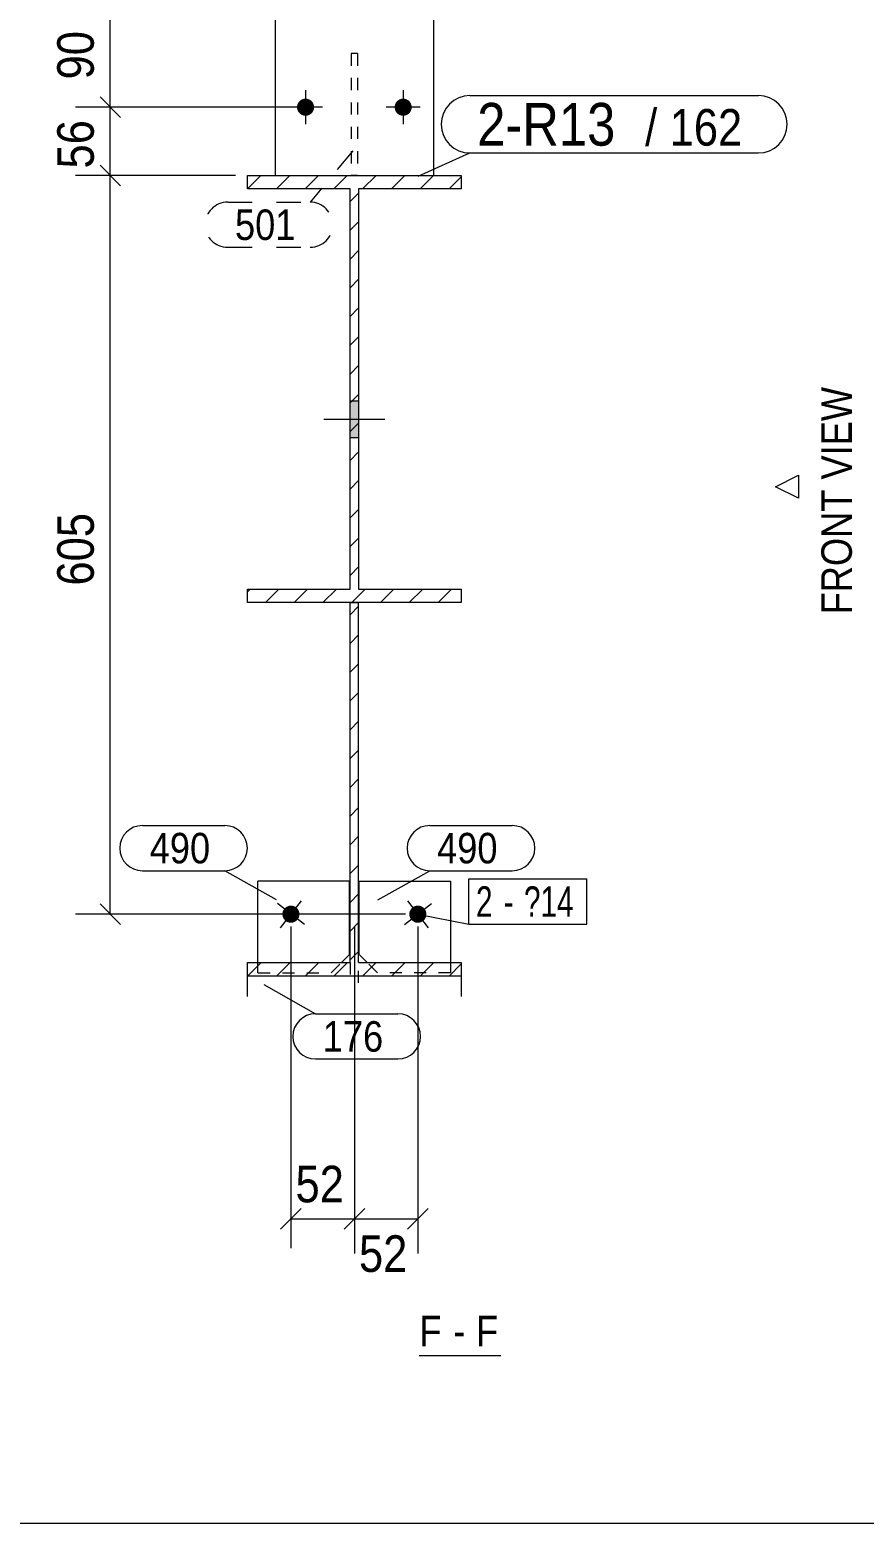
# Model space of a CAD drawing. Header units: millimetres. Extents: x 2 to 825, y 1 to 579.
# Drawn here: x 357.7 to 426, y 5 to 127.4 of the extents above; entities that cross this region are included whole.
import ezdxf

# ---------------------------------------------------------------- set-up
doc = ezdxf.new("R2010")
doc.units = ezdxf.units.MM
for name, pattern in [('XKITLINE00', [0]), ('XKITLINE01', [4, 1, -1, 1, -1]), ('XKITLINE02', [4, 2, -2])]:
    doc.linetypes.add(name, pattern=pattern)
for name, color, linetype, lineweight in [('Bolt', 3, 'Continuous', 0), ('BoltMark', 7, 'Continuous', 0), ('Dimensions', 7, 'Continuous', 0), ('DrawingSheet', 5, 'Continuous', 0), ('OtherObjectType', 7, 'Continuous', 0), ('Part', 2, 'Continuous', 0), ('PartMark', 7, 'Continuous', 0)]:
    doc.layers.add(name, color=color, linetype=linetype, lineweight=lineweight)
doc.styles.add('ARIAL', font='ARIAL.TTF')
doc.styles.add('ARIAL_NARROW', font='ARIALN.TTF')

# ---------------------------------------------------------------- blocks, each defined once
blk = doc.blocks.new('*A1')
at = {"layer": 'Part', "color": 7, "linetype": 'XKITLINE00', "lineweight": 0}
for p, q in [((375.51, 114.34), (376.61, 115.44)), ((377.87, 114.34), (378.97, 115.44)), ((380.23, 114.34), (381.33, 115.44)), ((382.59, 114.34), (383.68, 115.44)), ((384.94, 114.34), (386.04, 115.44)), ((387.3, 114.34), (388.4, 115.44)), ((389.66, 114.34), (390.76, 115.44)), ((392.02, 114.34), (393.01, 115.34)), ((375.51, 114.34), (375.51, 114.34)), ((383.91, 113.31), (384.61, 114.01)), ((383.91, 110.96), (384.61, 111.66)), ((383.91, 108.6), (384.61, 109.3)), ((383.91, 106.24), (384.61, 106.94)), ((383.91, 103.89), (384.61, 104.59)), ((383.91, 101.53), (384.61, 102.23)), ((383.91, 99.17), (384.61, 99.87)), ((383.91, 96.81), (384.61, 97.51)), ((383.91, 94.46), (384.61, 95.16)), ((383.91, 92.1), (384.61, 92.8)), ((383.91, 89.74), (384.61, 90.44)), ((383.91, 87.38), (384.61, 88.08)), ((383.91, 85.03), (384.61, 85.73)), ((383.91, 82.67), (384.61, 83.37)), ((375.52, 81.34), (375.72, 81.54)), ((376.97, 80.44), (378.07, 81.54)), ((379.33, 80.44), (380.43, 81.54)), ((381.69, 80.44), (382.79, 81.54)), ((384.05, 80.44), (385.15, 81.54)), ((386.4, 80.44), (387.5, 81.54)), ((388.76, 80.44), (389.86, 81.54)), ((391.12, 80.44), (392.22, 81.54))]:
    blk.add_line(p, q, dxfattribs=at)
blk = doc.blocks.new('*A2')
at = {"layer": 'Part', "color": 7, "linetype": 'XKITLINE00', "lineweight": 0}
for p, q in [((384.61, 80.15), (383.91, 79.45)), ((384.61, 77.79), (383.91, 77.09)), ((384.61, 75.43), (383.91, 74.73)), ((384.61, 73.08), (383.91, 72.38)), ((384.61, 70.72), (383.91, 70.02)), ((384.61, 68.36), (383.91, 67.66)), ((384.61, 66), (383.91, 65.3)), ((384.61, 63.65), (383.91, 62.95)), ((384.61, 61.29), (383.91, 60.59)), ((384.61, 58.93), (383.91, 58.23)), ((384.61, 56.57), (383.91, 55.87)), ((384.61, 54.22), (383.91, 53.52)), ((384.61, 51.86), (383.91, 51.16)), ((376.63, 50.95), (375.51, 49.83)), ((378.99, 50.95), (377.87, 49.83)), ((381.34, 50.95), (380.23, 49.83)), ((383.7, 50.95), (382.59, 49.83)), ((386.06, 50.95), (384.94, 49.83)), ((388.42, 50.95), (387.3, 49.83)), ((390.77, 50.95), (389.66, 49.83)), ((393.01, 50.83), (392.02, 49.83))]:
    blk.add_line(p, q, dxfattribs=at)
blk = doc.blocks.new('*A132')
at = {"layer": 'Bolt'}
blk.add_hatch(color=3, dxfattribs=at).paths.add_polyline_path([(384.61, 93.94), (383.91, 93.94), (383.91, 96.94), (384.61, 96.94)], flags=17)
at = {"layer": 'Bolt', "color": 3, "linetype": 'XKITLINE00', "lineweight": 0}
for p, q in [((384.61, 96.94), (383.91, 96.94)), ((386.76, 95.44), (381.76, 95.44)), ((384.61, 93.94), (383.91, 93.94))]:
    blk.add_line(p, q, dxfattribs=at)
blk = doc.blocks.new('*A133')
at = {"layer": 'Bolt'}
for points in [[(380.96, 130.01), (380.96, 129.98), (380.96, 129.94), (380.95, 129.91), (380.94, 129.87), (380.93, 129.84), (380.92, 129.81), (380.91, 129.78), (380.9, 129.74), (380.88, 129.71), (380.86, 129.68), (380.85, 129.65), (380.83, 129.63), (380.81, 129.6), (380.78, 129.57), (380.76, 129.55), (380.73, 129.53), (380.71, 129.5), (380.68, 129.48), (380.65, 129.46), (380.62, 129.44), (380.59, 129.43), (380.56, 129.41), (380.53, 129.4), (380.5, 129.38), (380.47, 129.37), (380.43, 129.36), (380.4, 129.36), (380.37, 129.35), (380.33, 129.35), (380.3, 129.34), (380.26, 129.34), (380.23, 129.34), (380.2, 129.35), (380.16, 129.35), (380.13, 129.36), (380.09, 129.36), (380.06, 129.37), (380.03, 129.38), (380, 129.4), (379.97, 129.41), (379.93, 129.43), (379.9, 129.44), (379.88, 129.46), (379.85, 129.48), (379.82, 129.5), (379.79, 129.53), (379.77, 129.55), (379.75, 129.57), (379.72, 129.6), (379.7, 129.63), (379.68, 129.65), (379.66, 129.68), (379.65, 129.71), (379.63, 129.74), (379.62, 129.78), (379.61, 129.81), (379.59, 129.84), (379.59, 129.87), (379.58, 129.91), (379.57, 129.94), (379.57, 129.98), (379.57, 130.01), (379.56, 130.04), (379.57, 130.08), (379.57, 130.11), (379.57, 130.15), (379.58, 130.18), (379.59, 130.21), (379.59, 130.25), (379.61, 130.28), (379.62, 130.31), (379.63, 130.34), (379.65, 130.37), (379.66, 130.4), (379.68, 130.43), (379.7, 130.46), (379.72, 130.49), (379.75, 130.51), (379.77, 130.54), (379.79, 130.56), (379.82, 130.58), (379.85, 130.61), (379.88, 130.63), (379.9, 130.64), (379.93, 130.66), (379.97, 130.68), (380, 130.69), (380.03, 130.7), (380.06, 130.71), (380.09, 130.72), (380.13, 130.73), (380.16, 130.74), (380.2, 130.74), (380.23, 130.74), (380.26, 130.74), (380.3, 130.74), (380.33, 130.74), (380.37, 130.74), (380.4, 130.73), (380.43, 130.72), (380.47, 130.71), (380.5, 130.7), (380.53, 130.69), (380.56, 130.68), (380.59, 130.66), (380.62, 130.64), (380.65, 130.63), (380.68, 130.61), (380.71, 130.58), (380.73, 130.56), (380.76, 130.54), (380.78, 130.51), (380.81, 130.49), (380.83, 130.46), (380.85, 130.43), (380.86, 130.4), (380.88, 130.37), (380.9, 130.34), (380.91, 130.31), (380.92, 130.28), (380.93, 130.25), (380.94, 130.21), (380.95, 130.18), (380.96, 130.15), (380.96, 130.11), (380.96, 130.08), (380.96, 130.04)], [(388.96, 130.01), (388.96, 129.98), (388.96, 129.94), (388.95, 129.91), (388.94, 129.87), (388.93, 129.84), (388.92, 129.81), (388.91, 129.78), (388.9, 129.74), (388.88, 129.71), (388.86, 129.68), (388.85, 129.65), (388.83, 129.63), (388.81, 129.6), (388.78, 129.57), (388.76, 129.55), (388.73, 129.53), (388.71, 129.5), (388.68, 129.48), (388.65, 129.46), (388.62, 129.44), (388.59, 129.43), (388.56, 129.41), (388.53, 129.4), (388.5, 129.38), (388.47, 129.37), (388.43, 129.36), (388.4, 129.36), (388.37, 129.35), (388.33, 129.35), (388.3, 129.34), (388.26, 129.34), (388.23, 129.34), (388.2, 129.35), (388.16, 129.35), (388.13, 129.36), (388.09, 129.36), (388.06, 129.37), (388.03, 129.38), (388, 129.4), (387.97, 129.41), (387.93, 129.43), (387.9, 129.44), (387.88, 129.46), (387.85, 129.48), (387.82, 129.5), (387.79, 129.53), (387.77, 129.55), (387.75, 129.57), (387.72, 129.6), (387.7, 129.63), (387.68, 129.65), (387.66, 129.68), (387.65, 129.71), (387.63, 129.74), (387.62, 129.78), (387.61, 129.81), (387.59, 129.84), (387.59, 129.87), (387.58, 129.91), (387.57, 129.94), (387.57, 129.98), (387.57, 130.01), (387.56, 130.04), (387.57, 130.08), (387.57, 130.11), (387.57, 130.15), (387.58, 130.18), (387.59, 130.21), (387.59, 130.25), (387.61, 130.28), (387.62, 130.31), (387.63, 130.34), (387.65, 130.37), (387.66, 130.4), (387.68, 130.43), (387.7, 130.46), (387.72, 130.49), (387.75, 130.51), (387.77, 130.54), (387.79, 130.56), (387.82, 130.58), (387.85, 130.61), (387.88, 130.63), (387.9, 130.64), (387.93, 130.66), (387.97, 130.68), (388, 130.69), (388.03, 130.7), (388.06, 130.71), (388.09, 130.72), (388.13, 130.73), (388.16, 130.74), (388.2, 130.74), (388.23, 130.74), (388.26, 130.74), (388.3, 130.74), (388.33, 130.74), (388.37, 130.74), (388.4, 130.73), (388.43, 130.72), (388.47, 130.71), (388.5, 130.7), (388.53, 130.69), (388.56, 130.68), (388.59, 130.66), (388.62, 130.64), (388.65, 130.63), (388.68, 130.61), (388.71, 130.58), (388.73, 130.56), (388.76, 130.54), (388.78, 130.51), (388.81, 130.49), (388.83, 130.46), (388.85, 130.43), (388.86, 130.4), (388.88, 130.37), (388.9, 130.34), (388.91, 130.31), (388.92, 130.28), (388.93, 130.25), (388.94, 130.21), (388.95, 130.18), (388.96, 130.15), (388.96, 130.11), (388.96, 130.08), (388.96, 130.04)], [(380.96, 121.01), (380.96, 120.98), (380.96, 120.94), (380.95, 120.91), (380.94, 120.87), (380.93, 120.84), (380.92, 120.81), (380.91, 120.78), (380.9, 120.74), (380.88, 120.71), (380.86, 120.68), (380.85, 120.65), (380.83, 120.63), (380.81, 120.6), (380.78, 120.57), (380.76, 120.55), (380.73, 120.53), (380.71, 120.5), (380.68, 120.48), (380.65, 120.46), (380.62, 120.44), (380.59, 120.43), (380.56, 120.41), (380.53, 120.4), (380.5, 120.38), (380.47, 120.37), (380.43, 120.36), (380.4, 120.36), (380.37, 120.35), (380.33, 120.35), (380.3, 120.34), (380.26, 120.34), (380.23, 120.34), (380.2, 120.35), (380.16, 120.35), (380.13, 120.36), (380.09, 120.36), (380.06, 120.37), (380.03, 120.38), (380, 120.4), (379.97, 120.41), (379.93, 120.43), (379.9, 120.44), (379.88, 120.46), (379.85, 120.48), (379.82, 120.5), (379.79, 120.53), (379.77, 120.55), (379.75, 120.57), (379.72, 120.6), (379.7, 120.63), (379.68, 120.65), (379.66, 120.68), (379.65, 120.71), (379.63, 120.74), (379.62, 120.78), (379.61, 120.81), (379.59, 120.84), (379.59, 120.87), (379.58, 120.91), (379.57, 120.94), (379.57, 120.98), (379.57, 121.01), (379.56, 121.04), (379.57, 121.08), (379.57, 121.11), (379.57, 121.15), (379.58, 121.18), (379.59, 121.21), (379.59, 121.25), (379.61, 121.28), (379.62, 121.31), (379.63, 121.34), (379.65, 121.37), (379.66, 121.4), (379.68, 121.43), (379.7, 121.46), (379.72, 121.49), (379.75, 121.51), (379.77, 121.54), (379.79, 121.56), (379.82, 121.58), (379.85, 121.61), (379.88, 121.63), (379.9, 121.64), (379.93, 121.66), (379.97, 121.68), (380, 121.69), (380.03, 121.7), (380.06, 121.71), (380.09, 121.72), (380.13, 121.73), (380.16, 121.74), (380.2, 121.74), (380.23, 121.74), (380.26, 121.74), (380.3, 121.74), (380.33, 121.74), (380.37, 121.74), (380.4, 121.73), (380.43, 121.72), (380.47, 121.71), (380.5, 121.7), (380.53, 121.69), (380.56, 121.68), (380.59, 121.66), (380.62, 121.64), (380.65, 121.63), (380.68, 121.61), (380.71, 121.58), (380.73, 121.56), (380.76, 121.54), (380.78, 121.51), (380.81, 121.49), (380.83, 121.46), (380.85, 121.43), (380.86, 121.4), (380.88, 121.37), (380.9, 121.34), (380.91, 121.31), (380.92, 121.28), (380.93, 121.25), (380.94, 121.21), (380.95, 121.18), (380.96, 121.15), (380.96, 121.11), (380.96, 121.08), (380.96, 121.04)], [(388.96, 121.01), (388.96, 120.98), (388.96, 120.94), (388.95, 120.91), (388.94, 120.87), (388.93, 120.84), (388.92, 120.81), (388.91, 120.78), (388.9, 120.74), (388.88, 120.71), (388.86, 120.68), (388.85, 120.65), (388.83, 120.63), (388.81, 120.6), (388.78, 120.57), (388.76, 120.55), (388.73, 120.53), (388.71, 120.5), (388.68, 120.48), (388.65, 120.46), (388.62, 120.44), (388.59, 120.43), (388.56, 120.41), (388.53, 120.4), (388.5, 120.38), (388.47, 120.37), (388.43, 120.36), (388.4, 120.36), (388.37, 120.35), (388.33, 120.35), (388.3, 120.34), (388.26, 120.34), (388.23, 120.34), (388.2, 120.35), (388.16, 120.35), (388.13, 120.36), (388.09, 120.36), (388.06, 120.37), (388.03, 120.38), (388, 120.4), (387.97, 120.41), (387.93, 120.43), (387.9, 120.44), (387.88, 120.46), (387.85, 120.48), (387.82, 120.5), (387.79, 120.53), (387.77, 120.55), (387.75, 120.57), (387.72, 120.6), (387.7, 120.63), (387.68, 120.65), (387.66, 120.68), (387.65, 120.71), (387.63, 120.74), (387.62, 120.78), (387.61, 120.81), (387.59, 120.84), (387.59, 120.87), (387.58, 120.91), (387.57, 120.94), (387.57, 120.98), (387.57, 121.01), (387.56, 121.04), (387.57, 121.08), (387.57, 121.11), (387.57, 121.15), (387.58, 121.18), (387.59, 121.21), (387.59, 121.25), (387.61, 121.28), (387.62, 121.31), (387.63, 121.34), (387.65, 121.37), (387.66, 121.4), (387.68, 121.43), (387.7, 121.46), (387.72, 121.49), (387.75, 121.51), (387.77, 121.54), (387.79, 121.56), (387.82, 121.58), (387.85, 121.61), (387.88, 121.63), (387.9, 121.64), (387.93, 121.66), (387.97, 121.68), (388, 121.69), (388.03, 121.7), (388.06, 121.71), (388.09, 121.72), (388.13, 121.73), (388.16, 121.74), (388.2, 121.74), (388.23, 121.74), (388.26, 121.74), (388.3, 121.74), (388.33, 121.74), (388.37, 121.74), (388.4, 121.73), (388.43, 121.72), (388.47, 121.71), (388.5, 121.7), (388.53, 121.69), (388.56, 121.68), (388.59, 121.66), (388.62, 121.64), (388.65, 121.63), (388.68, 121.61), (388.71, 121.58), (388.73, 121.56), (388.76, 121.54), (388.78, 121.51), (388.81, 121.49), (388.83, 121.46), (388.85, 121.43), (388.86, 121.4), (388.88, 121.37), (388.9, 121.34), (388.91, 121.31), (388.92, 121.28), (388.93, 121.25), (388.94, 121.21), (388.95, 121.18), (388.96, 121.15), (388.96, 121.11), (388.96, 121.08), (388.96, 121.04)]]:
    blk.add_hatch(color=3, dxfattribs=at).paths.add_polyline_path(points, flags=17)
at = {"layer": 'Bolt', "color": 3, "linetype": 'XKITLINE00', "lineweight": 0}
for p, q in [((380.26, 131.44), (380.26, 128.64)), ((388.26, 131.44), (388.26, 128.64)), ((381.66, 130.04), (378.86, 130.04)), ((389.66, 130.04), (386.86, 130.04)), ((380.26, 122.44), (380.26, 119.64)), ((388.26, 122.44), (388.26, 119.64)), ((381.66, 121.04), (378.86, 121.04)), ((389.66, 121.04), (386.86, 121.04))]:
    blk.add_line(p, q, dxfattribs=at)
blk = doc.blocks.new('*A134')
at = {"layer": 'Bolt'}
blk.add_hatch(color=3, dxfattribs=at).paths.add_polyline_path([(378.61, 54.38), (378.58, 54.4), (378.56, 54.42), (378.54, 54.45), (378.51, 54.48), (378.49, 54.5), (378.47, 54.53), (378.46, 54.56), (378.44, 54.59), (378.43, 54.62), (378.41, 54.65), (378.4, 54.69), (378.39, 54.72), (378.38, 54.75), (378.38, 54.79), (378.37, 54.82), (378.37, 54.85), (378.36, 54.89), (378.36, 54.92), (378.37, 54.96), (378.37, 54.99), (378.37, 55.03), (378.38, 55.06), (378.39, 55.09), (378.4, 55.13), (378.41, 55.16), (378.42, 55.19), (378.44, 55.22), (378.45, 55.25), (378.47, 55.28), (378.49, 55.31), (378.51, 55.34), (378.53, 55.36), (378.56, 55.39), (378.58, 55.41), (378.61, 55.44), (378.63, 55.46), (378.66, 55.48), (378.69, 55.5), (378.72, 55.52), (378.75, 55.53), (378.78, 55.55), (378.81, 55.56), (378.84, 55.57), (378.88, 55.58), (378.91, 55.59), (378.94, 55.6), (378.98, 55.6), (379.01, 55.6), (379.05, 55.61), (379.08, 55.61), (379.11, 55.6), (379.15, 55.6), (379.18, 55.6), (379.22, 55.59), (379.25, 55.58), (379.28, 55.57), (379.32, 55.56), (379.35, 55.55), (379.38, 55.53), (379.41, 55.52), (379.44, 55.5), (379.47, 55.48), (379.49, 55.46), (379.52, 55.44), (379.55, 55.41), (379.57, 55.39), (379.59, 55.36), (379.62, 55.34), (379.64, 55.31), (379.66, 55.28), (379.67, 55.25), (379.69, 55.22), (379.7, 55.19), (379.72, 55.16), (379.73, 55.13), (379.74, 55.09), (379.75, 55.06), (379.75, 55.03), (379.76, 54.99), (379.76, 54.96), (379.76, 54.93), (379.76, 54.89), (379.76, 54.86), (379.76, 54.82), (379.75, 54.79), (379.75, 54.75), (379.74, 54.72), (379.73, 54.69), (379.72, 54.66), (379.71, 54.62), (379.69, 54.59), (379.67, 54.56), (379.66, 54.53), (379.64, 54.5), (379.62, 54.48), (379.6, 54.45), (379.57, 54.42), (379.55, 54.4), (379.52, 54.38), (379.5, 54.36), (379.47, 54.34), (379.44, 54.32), (379.41, 54.3), (379.38, 54.28), (379.35, 54.27), (379.32, 54.25), (379.29, 54.24), (379.25, 54.23), (379.22, 54.22), (379.19, 54.22), (379.15, 54.21), (379.12, 54.21), (379.08, 54.21), (379.05, 54.21), (379.01, 54.21), (378.98, 54.21), (378.95, 54.22), (378.91, 54.22), (378.88, 54.23), (378.85, 54.24), (378.81, 54.25), (378.78, 54.27), (378.75, 54.28), (378.72, 54.3), (378.69, 54.31), (378.66, 54.33), (378.63, 54.35)], flags=17)
at = {"layer": 'Bolt', "color": 3, "linetype": 'XKITLINE00', "lineweight": 0}
for p, q in [((380.17, 54.05), (377.96, 55.77)), ((378.21, 53.8), (379.92, 56.01))]:
    blk.add_line(p, q, dxfattribs=at)
blk = doc.blocks.new('*A135')
at = {"layer": 'Bolt'}
blk.add_hatch(color=3, dxfattribs=at).paths.add_polyline_path([(389.06, 55.48), (389.09, 55.5), (389.12, 55.52), (389.15, 55.53), (389.18, 55.55), (389.21, 55.56), (389.25, 55.57), (389.28, 55.58), (389.31, 55.59), (389.35, 55.6), (389.38, 55.6), (389.41, 55.6), (389.45, 55.61), (389.48, 55.61), (389.52, 55.6), (389.55, 55.6), (389.59, 55.6), (389.62, 55.59), (389.65, 55.58), (389.69, 55.57), (389.72, 55.56), (389.75, 55.55), (389.78, 55.53), (389.81, 55.52), (389.84, 55.5), (389.87, 55.48), (389.9, 55.46), (389.92, 55.44), (389.95, 55.41), (389.97, 55.39), (390, 55.36), (390.02, 55.34), (390.04, 55.31), (390.06, 55.28), (390.07, 55.25), (390.09, 55.22), (390.11, 55.19), (390.12, 55.16), (390.13, 55.13), (390.14, 55.09), (390.15, 55.06), (390.15, 55.03), (390.16, 54.99), (390.16, 54.96), (390.16, 54.92), (390.16, 54.89), (390.16, 54.85), (390.16, 54.82), (390.15, 54.79), (390.15, 54.75), (390.14, 54.72), (390.13, 54.69), (390.12, 54.65), (390.1, 54.62), (390.09, 54.59), (390.07, 54.56), (390.06, 54.53), (390.04, 54.5), (390.02, 54.48), (389.99, 54.45), (389.97, 54.42), (389.95, 54.4), (389.92, 54.38), (389.89, 54.35), (389.87, 54.33), (389.84, 54.31), (389.81, 54.3), (389.78, 54.28), (389.75, 54.27), (389.72, 54.25), (389.68, 54.24), (389.65, 54.23), (389.62, 54.22), (389.58, 54.22), (389.55, 54.21), (389.51, 54.21), (389.48, 54.21), (389.45, 54.21), (389.41, 54.21), (389.38, 54.21), (389.34, 54.22), (389.31, 54.22), (389.28, 54.23), (389.24, 54.24), (389.21, 54.25), (389.18, 54.27), (389.15, 54.28), (389.12, 54.3), (389.09, 54.32), (389.06, 54.34), (389.03, 54.36), (389.01, 54.38), (388.98, 54.4), (388.96, 54.42), (388.93, 54.45), (388.91, 54.48), (388.89, 54.5), (388.87, 54.53), (388.85, 54.56), (388.84, 54.59), (388.82, 54.62), (388.81, 54.66), (388.8, 54.69), (388.79, 54.72), (388.78, 54.75), (388.77, 54.79), (388.77, 54.82), (388.77, 54.86), (388.76, 54.89), (388.76, 54.93), (388.77, 54.96), (388.77, 54.99), (388.78, 55.03), (388.78, 55.06), (388.79, 55.09), (388.8, 55.13), (388.81, 55.16), (388.83, 55.19), (388.84, 55.22), (388.86, 55.25), (388.87, 55.28), (388.89, 55.31), (388.91, 55.34), (388.94, 55.36), (388.96, 55.39), (388.98, 55.41), (389.01, 55.44), (389.03, 55.46)], flags=17)
at = {"layer": 'Bolt', "color": 3, "linetype": 'XKITLINE00', "lineweight": 0}
for p, q in [((388.36, 54.05), (390.57, 55.77)), ((388.61, 56.01), (390.32, 53.8))]:
    blk.add_line(p, q, dxfattribs=at)
blk = doc.blocks.new('*A136')
at = {"layer": 'Part', "color": 2, "linetype": 'XKITLINE00', "lineweight": 0}
for p, q in [((375.51, 114.34), (375.51, 115.44)), ((375.51, 115.44), (393.01, 115.44)), ((393.01, 115.44), (393.01, 114.34)), ((383.91, 114.34), (375.51, 114.34)), ((383.91, 81.54), (383.91, 114.34)), ((393.01, 114.34), (384.61, 114.34)), ((384.61, 114.34), (384.61, 81.54)), ((375.51, 80.44), (375.51, 81.54)), ((375.51, 81.54), (383.91, 81.54)), ((384.61, 81.54), (393.01, 81.54)), ((393.01, 81.54), (393.01, 80.44)), ((393.01, 80.44), (375.51, 80.44))]:
    blk.add_line(p, q, dxfattribs=at)
blk = doc.blocks.new('*A137')
at = {"layer": 'Part', "color": 2, "linetype": 'XKITLINE00', "lineweight": 0}
for p, q in [((383.91, 50.95), (383.91, 80.44)), ((383.91, 80.44), (384.61, 80.44)), ((384.61, 80.44), (384.61, 80.44)), ((384.61, 50.95), (384.61, 80.44)), ((375.51, 48.15), (375.51, 50.95)), ((375.51, 50.95), (383.91, 50.95)), ((384.61, 50.95), (393.01, 50.95)), ((393.01, 50.95), (393.01, 48.15)), ((393.01, 49.83), (375.51, 49.83))]:
    blk.add_line(p, q, dxfattribs=at)
at = {"layer": 'Part', "color": 7, "linetype": 'XKITLINE01', "lineweight": 0}
for p, q in [((383.91, 50.95), (383.91, 49.27)), ((384.61, 49.27), (384.61, 50.95))]:
    blk.add_line(p, q, dxfattribs=at)
blk = doc.blocks.new('*A138')
at = {"layer": 'Part', "color": 2, "linetype": 'XKITLINE00', "lineweight": 0}
for p, q in [((377.76, 133.44), (377.76, 115.44)), ((377.76, 133.44), (390.76, 133.44)), ((390.76, 133.44), (390.76, 115.44)), ((377.76, 115.44), (390.76, 115.44))]:
    blk.add_line(p, q, dxfattribs=at)
blk = doc.blocks.new('*A139')
at = {"layer": 'Part', "color": 7, "linetype": 'XKITLINE01', "lineweight": 0}
for p, q in [((384.51, 125.44), (384.01, 125.44)), ((384.01, 125.44), (384.01, 115.44)), ((384.51, 125.44), (384.51, 115.44)), ((384.51, 115.44), (384.01, 115.44))]:
    blk.add_line(p, q, dxfattribs=at)
blk = doc.blocks.new('*A140')
at = {"layer": 'Part', "color": 2, "linetype": 'XKITLINE00', "lineweight": 0}
for p, q in [((383.86, 57.61), (376.36, 57.61)), ((376.36, 50.95), (376.36, 57.61)), ((383.86, 51.61), (383.86, 57.61)), ((383.2, 50.95), (383.86, 51.61))]:
    blk.add_line(p, q, dxfattribs=at)
at = {"layer": 'Part', "color": 7, "linetype": 'XKITLINE01', "lineweight": 0}
for p, q in [((376.36, 50.11), (376.36, 50.95)), ((382.36, 50.11), (383.2, 50.95)), ((376.36, 50.11), (382.36, 50.11))]:
    blk.add_line(p, q, dxfattribs=at)
blk = doc.blocks.new('*A141')
at = {"layer": 'Part', "color": 2, "linetype": 'XKITLINE00', "lineweight": 0}
for p, q in [((384.66, 51.61), (384.66, 57.61)), ((384.66, 57.61), (392.16, 57.61)), ((392.16, 50.95), (392.16, 57.61)), ((385.32, 50.95), (384.66, 51.61))]:
    blk.add_line(p, q, dxfattribs=at)
at = {"layer": 'Part', "color": 7, "linetype": 'XKITLINE01', "lineweight": 0}
for p, q in [((386.16, 50.11), (385.32, 50.95)), ((392.16, 50.11), (392.16, 50.95)), ((392.16, 50.11), (386.16, 50.11))]:
    blk.add_line(p, q, dxfattribs=at)
blk = doc.blocks.new('*A170')
at = {"layer": 'DrawingSheet', "color": 5, "linetype": 'XKITLINE00', "lineweight": 0}
blk.add_line((5, 5), (825, 5), dxfattribs=at)
blk = doc.blocks.new('*A287')
at = {"layer": 'Dimensions', "color": 7, "linetype": 'XKITLINE00', "lineweight": 0}
for p, q in [((379.06, 53.91), (379.06, 27.54)), ((384.26, 53.91), (384.26, 27.54)), ((379.91, 30.79), (378.22, 29.1)), ((385.11, 30.79), (383.42, 29.1)), ((379.06, 29.94), (384.26, 29.94))]:
    blk.add_line(p, q, dxfattribs=at)
at = {"layer": 'Dimensions', "color": 3}
for p in [(379.06, 29.94), (384.26, 29.94)]:
    blk.add_point(p, dxfattribs=at)
at = {"layer": 'Dimensions', "color": 3, "style": 'ARIAL', "width": 0.85}
blk.add_text('52', height=3, dxfattribs=at).set_placement((379.44, 31.29))
blk = doc.blocks.new('*A288')
at = {"layer": 'Dimensions', "color": 7, "linetype": 'XKITLINE00', "lineweight": 0}
for p, q in [((384.26, 53.91), (384.26, 27.09)), ((389.46, 53.91), (389.46, 27.09)), ((385.11, 30.79), (383.42, 29.1)), ((390.31, 30.79), (388.62, 29.1)), ((384.26, 29.94), (389.46, 29.94))]:
    blk.add_line(p, q, dxfattribs=at)
at = {"layer": 'Dimensions', "color": 3}
for p in [(384.26, 29.94), (389.46, 29.94)]:
    blk.add_point(p, dxfattribs=at)
at = {"layer": 'Dimensions', "color": 3, "style": 'ARIAL', "width": 0.85}
blk.add_text('52', height=3, dxfattribs=at).set_placement((384.64, 25.59))
blk = doc.blocks.new('*A291')
at = {"layer": 'Dimensions', "color": 7, "linetype": 'XKITLINE00', "lineweight": 0}
for p, q in [((363.42, 116.29), (365.11, 114.59)), ((374.51, 115.44), (361.41, 115.44)), ((364.26, 54.91), (364.26, 115.44)), ((363.42, 55.76), (365.11, 54.06)), ((388.46, 54.91), (361.41, 54.91))]:
    blk.add_line(p, q, dxfattribs=at)
at = {"layer": 'Dimensions', "color": 3}
for p in [(364.26, 115.44), (364.26, 54.91)]:
    blk.add_point(p, dxfattribs=at)
at = {"layer": 'Dimensions', "color": 3, "style": 'ARIAL', "width": 0.85}
blk.add_text('605', height=3, rotation=90.0002, dxfattribs=at).set_placement((362.91, 81.84))
blk = doc.blocks.new('*A292')
at = {"layer": 'Dimensions', "color": 7, "linetype": 'XKITLINE00', "lineweight": 0}
for p, q in [((363.42, 121.89), (365.11, 120.2)), ((379.26, 121.04), (361.41, 121.04)), ((364.26, 115.44), (364.26, 121.04)), ((363.42, 116.29), (365.11, 114.59)), ((374.51, 115.44), (361.41, 115.44))]:
    blk.add_line(p, q, dxfattribs=at)
at = {"layer": 'Dimensions', "color": 3}
for p in [(364.26, 121.04), (364.26, 115.44)]:
    blk.add_point(p, dxfattribs=at)
at = {"layer": 'Dimensions', "color": 3, "style": 'ARIAL', "width": 0.85}
blk.add_text('56', height=3, rotation=90.0002, dxfattribs=at).set_placement((362.91, 116.02))
blk = doc.blocks.new('*A293')
at = {"layer": 'Dimensions', "color": 7, "linetype": 'XKITLINE00', "lineweight": 0}
for p, q in [((379.26, 130.04), (361.41, 130.04)), ((363.42, 130.89), (365.11, 129.2)), ((364.26, 121.04), (364.26, 130.04)), ((363.42, 121.89), (365.11, 120.2)), ((379.26, 121.04), (361.41, 121.04))]:
    blk.add_line(p, q, dxfattribs=at)
at = {"layer": 'Dimensions', "color": 3}
for p in [(364.26, 130.04), (364.26, 121.04)]:
    blk.add_point(p, dxfattribs=at)
at = {"layer": 'Dimensions', "color": 3, "style": 'ARIAL', "width": 0.85}
blk.add_text('90', height=3, rotation=90.0002, dxfattribs=at).set_placement((362.91, 123.32))
blk = doc.blocks.new('*A295')
at = {"layer": 'BoltMark', "color": 7, "linetype": 'XKITLINE00', "lineweight": 0}
for p, q in [((393.63, 57.79), (403.32, 57.79)), ((393.63, 54.09), (393.63, 57.79)), ((403.32, 54.09), (403.32, 57.79)), ((389.46, 54.91), (393.63, 54.09)), ((393.63, 54.09), (403.32, 54.09))]:
    blk.add_line(p, q, dxfattribs=at)
at = {"layer": 'BoltMark', "color": 3, "style": 'ARIAL_NARROW', "width": 0.85}
for s, p in [('2', (394.23, 54.69)), ('?14', (398.16, 54.69)), ('-', (396.5, 54.69))]:
    blk.add_text(s, height=2.5, dxfattribs=at).set_placement(p)
blk = doc.blocks.new('*A297')
at = {"layer": 'PartMark', "color": 7, "linetype": 'XKITLINE02', "lineweight": 0}
for p, q in [((384.14, 117.47), (380.64, 113.26)), ((373.88, 113.26), (380.64, 113.26)), ((373.88, 109.56), (380.64, 109.56))]:
    blk.add_line(p, q, dxfattribs=at)
for centre, start, end in [((373.88, 111.41), 90, 270), ((380.64, 111.41), 270, 90)]:
    blk.add_arc(centre, 1.85, start, end, dxfattribs=at)
at = {"layer": 'PartMark', "color": 3, "style": 'ARIAL', "width": 0.85}
blk.add_text('501', height=2.5, dxfattribs=at).set_placement((374.48, 110.16))
blk = doc.blocks.new('*A298')
at = {"layer": 'PartMark', "color": 7, "linetype": 'XKITLINE00', "lineweight": 0}
for p, q in [((366.89, 62.17), (373.65, 62.17)), ((366.89, 58.47), (373.65, 58.47)), ((377.89, 56.08), (373.65, 58.47))]:
    blk.add_line(p, q, dxfattribs=at)
for centre, start, end in [((366.89, 60.32), 90, 270), ((373.65, 60.32), 270, 90)]:
    blk.add_arc(centre, 1.85, start, end, dxfattribs=at)
at = {"layer": 'PartMark', "color": 3, "style": 'ARIAL', "width": 0.85}
blk.add_text('490', height=2.5, dxfattribs=at).set_placement((367.49, 59.07))
blk = doc.blocks.new('*A299')
at = {"layer": 'PartMark', "color": 7, "linetype": 'XKITLINE00', "lineweight": 0}
for p, q in [((393.73, 121.99), (417.38, 121.99)), ((389.49, 115.39), (393.73, 117.29)), ((393.73, 117.29), (417.38, 117.29))]:
    blk.add_line(p, q, dxfattribs=at)
for centre, start, end in [((393.73, 119.64), 90, 270), ((417.38, 119.64), 270, 90)]:
    blk.add_arc(centre, 2.35, start, end, dxfattribs=at)
at = {"layer": 'PartMark', "color": 1, "style": 'ARIAL', "width": 0.85}
blk.add_text('2-R13', height=3.5, dxfattribs=at).set_placement((394.33, 117.89))
at = {"layer": 'PartMark', "color": 3, "style": 'ARIAL', "width": 0.85}
for s, p in [('/', (408.09, 117.89)), ('162', (410.1, 117.89))]:
    blk.add_text(s, height=3, dxfattribs=at).set_placement(p)
blk = doc.blocks.new('*A300')
at = {"layer": 'PartMark', "color": 7, "linetype": 'XKITLINE00', "lineweight": 0}
for p, q in [((390.44, 62.17), (397.2, 62.17)), ((386.19, 56.08), (390.44, 58.47)), ((390.44, 58.47), (397.2, 58.47))]:
    blk.add_line(p, q, dxfattribs=at)
for centre, start, end in [((390.44, 60.32), 90, 270), ((397.2, 60.32), 270, 90)]:
    blk.add_arc(centre, 1.85, start, end, dxfattribs=at)
at = {"layer": 'PartMark', "color": 3, "style": 'ARIAL', "width": 0.85}
blk.add_text('490', height=2.5, dxfattribs=at).set_placement((391.04, 59.07))
blk = doc.blocks.new('*A301')
at = {"layer": 'PartMark', "color": 7, "linetype": 'XKITLINE00', "lineweight": 0}
for p, q in [((376.83, 49.13), (381.07, 46.74)), ((381.07, 46.74), (387.83, 46.74)), ((381.07, 43.04), (387.83, 43.04))]:
    blk.add_line(p, q, dxfattribs=at)
for centre, start, end in [((381.07, 44.89), 90, 270), ((387.83, 44.89), 270, 90)]:
    blk.add_arc(centre, 1.85, start, end, dxfattribs=at)
at = {"layer": 'PartMark', "color": 3, "style": 'ARIAL', "width": 0.85}
blk.add_text('176', height=2.5, dxfattribs=at).set_placement((381.67, 43.64))
blk = doc.blocks.new('*A302')
at = {"layer": 'OtherObjectType', "color": 7, "linetype": 'XKITLINE00', "lineweight": 0}
for p, q in [((418.78, 89.94), (420.65, 90.88)), ((420.65, 90.88), (420.65, 89.01)), ((420.65, 89.01), (418.78, 89.94)), ((418.78, 89.94), (418.78, 89.94)), ((389.58, 18.74), (396.26, 18.74))]:
    blk.add_line(p, q, dxfattribs=at)
at = {"layer": 'OtherObjectType', "color": 7, "style": 'ARIAL', "width": 0.85}
blk.add_text('FRONT VIEW', height=2.5, rotation=90, dxfattribs=at).set_placement((425.03, 79.48))
for s, p in [('F', (389.58, 19.49)), ('F', (394.23, 19.49)), ('-', (392.37, 19.49))]:
    blk.add_text(s, height=2.5, dxfattribs=at).set_placement(p)

msp = doc.modelspace()

# ---------------------------------------------------------------- block references
at = {"lineweight": 0}
for name in ['*A170', '*A138', '*A133', '*A293', '*A139', '*A292', '*A299', '*A291', '*A297', '*A1', '*A136', '*A132', '*A137', '*A2', '*A298', '*A300', '*A140', '*A141', '*A295', '*A134', '*A135', '*A287', '*A288', '*A301']:
    msp.add_blockref(name, (0, 0), dxfattribs=at)
at = {"layer": 'OtherObjectType', "lineweight": 0}
msp.add_blockref('*A302', (0, 0), dxfattribs=at)

doc.saveas('drawing.dxf')
